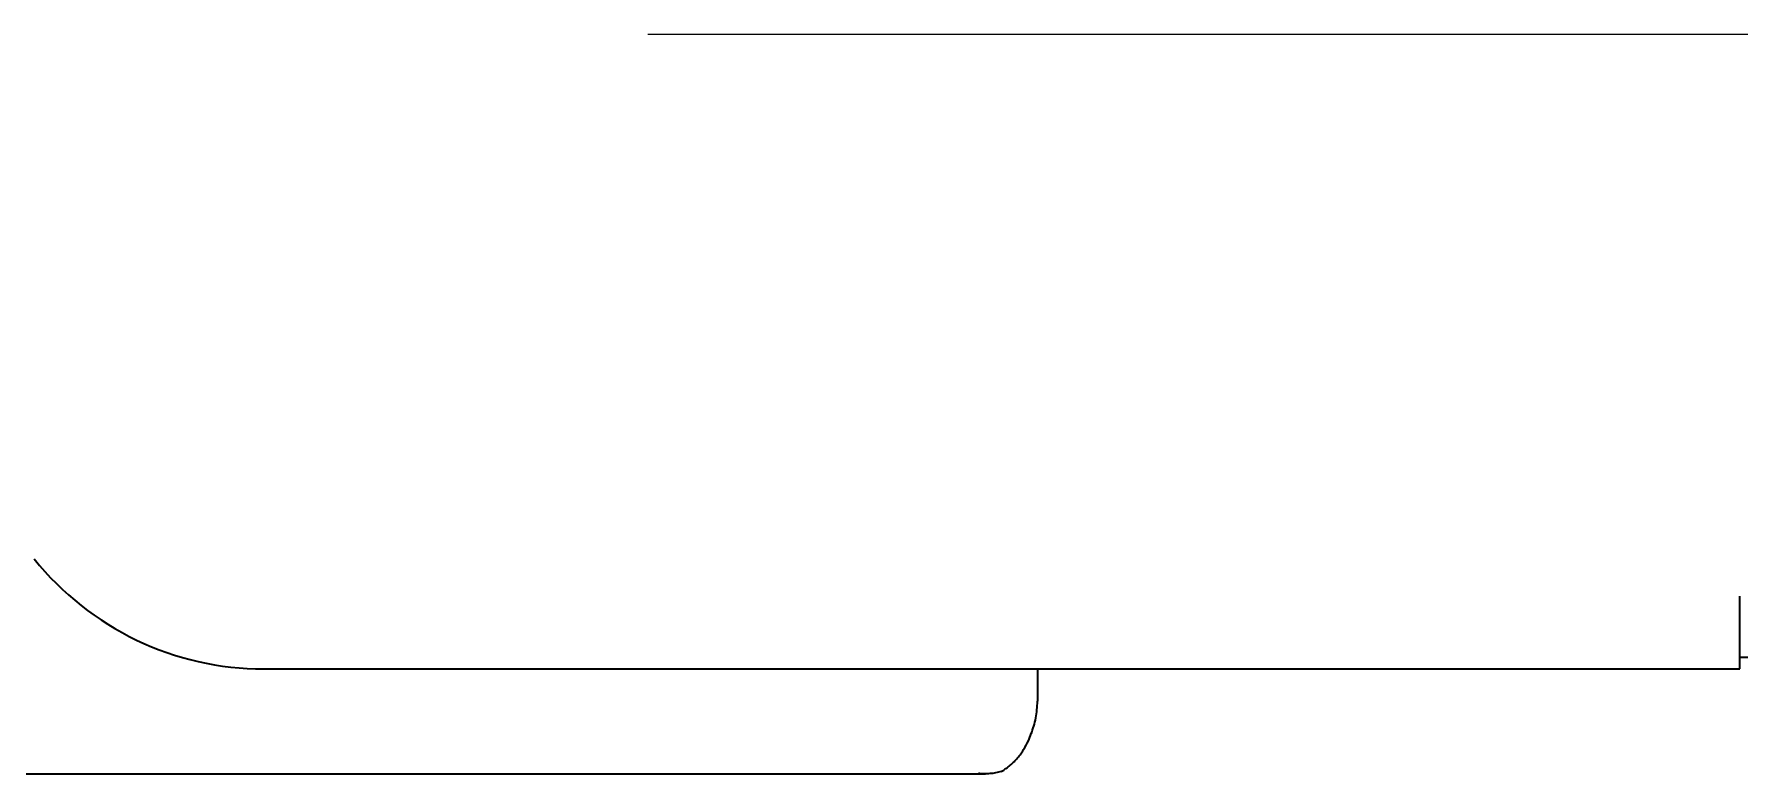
# Model space of a CAD drawing. Extents: x 6336 to 10269, y -393 to 3036.
# Drawn here: x 8117.68 to 8146.57, y 1329.5 to 1342.03 of the extents above; entities that cross this region are included whole.
import ezdxf

# ---------------------------------------------------------------- set-up
doc = ezdxf.new("R2010")
doc.units = 0
doc.header["$LTSCALE"] = 5
doc.layers.get('0').update_dxf_attribs({"linetype": 'CONTINUOUS', "lineweight": 0})
doc.layers.add('1', color=7, linetype='CONTINUOUS', true_color=0xffffff)

msp = doc.modelspace()

# ---------------------------------------------------------------- linework, layer by layer
at = {"color": 4}
msp.add_line((8128.073, 1342.026), (8228.073, 1342.026), dxfattribs=at)
at = {"layer": '1', "color": 7, "linetype": 'Continuous', "lineweight": 35}
for p, q in [((8146.573, 1331.276), (8146.573, 1332.51)), ((8146.573, 1331.476), (8149.101, 1331.476)), ((8121.573, 1331.276), (8146.573, 1331.276)), ((8134.673, 1331.276), (8134.673, 1330.729)), ((8116.473, 1329.5), (8133.793, 1329.5))]:
    msp.add_line(p, q, dxfattribs=at)
msp.add_arc((8121.573, 1336.276), 5, 218.8492, 270, dxfattribs=at)
for points, knots in [([(8134.52, 1330.059), (8134.538, 1330.098), (8134.572, 1330.179), (8134.615, 1330.309), (8134.648, 1330.445), (8134.668, 1330.585), (8134.673, 1330.681), (8134.673, 1330.729), (8134.673, 1330.729), (8134.673, 1330.729)], [0, 0, 0, 0, 0.199998, 0.399997, 0.599995, 0.799993, 0.999992, 0.999992, 1, 1, 1, 1]), ([(8134.062, 1329.541), (8134.089, 1329.556), (8134.116, 1329.573), (8134.166, 1329.607), (8134.19, 1329.626), (8134.236, 1329.664), (8134.258, 1329.684), (8134.299, 1329.726), (8134.319, 1329.748), (8134.357, 1329.792), (8134.375, 1329.815), (8134.409, 1329.862), (8134.424, 1329.886), (8134.47, 1329.958), (8134.496, 1330.008), (8134.52, 1330.059)], [0, 0, 0, 0, 0.125, 0.125, 0.25, 0.25, 0.375, 0.375, 0.5, 0.5, 0.625, 0.625, 0.75, 0.75, 1, 1, 1, 1]), ([(8134.062, 1329.541), (8134.03, 1329.531), (8133.998, 1329.522), (8133.934, 1329.51), (8133.902, 1329.506), (8133.837, 1329.5), (8133.804, 1329.499), (8133.739, 1329.501), (8133.706, 1329.503), (8133.673, 1329.507)], [0, 0, 0, 0, 0.25, 0.25, 0.5, 0.5, 0.75, 0.75, 1, 1, 1, 1])]:
    msp.add_open_spline(points, degree=3, knots=knots, dxfattribs=at)

doc.saveas('drawing.dxf')
